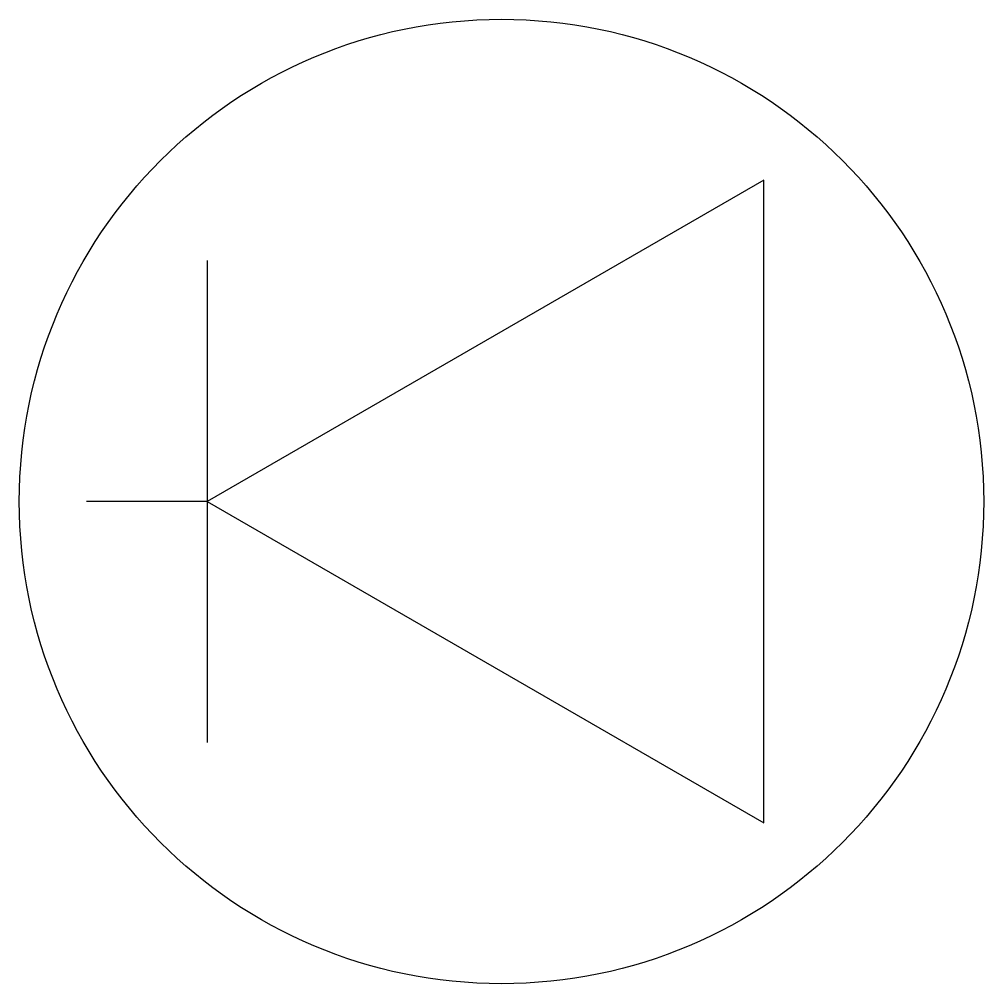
# Model space of a CAD drawing. Header units: millimetres. Extents: x -6084.823 to -6084.373, y -959.63 to -959.18.
import ezdxf

# ---------------------------------------------------------------- set-up
doc = ezdxf.new("R2010")
doc.units = ezdxf.units.MM
doc.layers.add('Tel_Símbolos', color=3, linetype='Continuous')

msp = doc.modelspace()

# ---------------------------------------------------------------- linework, layer by layer
at = {"layer": 'Tel_Símbolos'}
for p, q in [((-6084.73561, -959.2923), (-6084.73561, -959.5173)), ((-6084.73561, -959.4048), (-6084.79186, -959.4048))]:
    msp.add_line(p, q, dxfattribs=at)
msp.add_lwpolyline([(-6084.4758, -959.2548), (-6084.73561, -959.4048), (-6084.4758, -959.5548)], close=True, dxfattribs=at)
at = {"layer": 'Tel_Símbolos', "color": 2}
msp.add_circle((-6084.59824, -959.4048), 0.225, dxfattribs=at)

doc.saveas('drawing.dxf')
